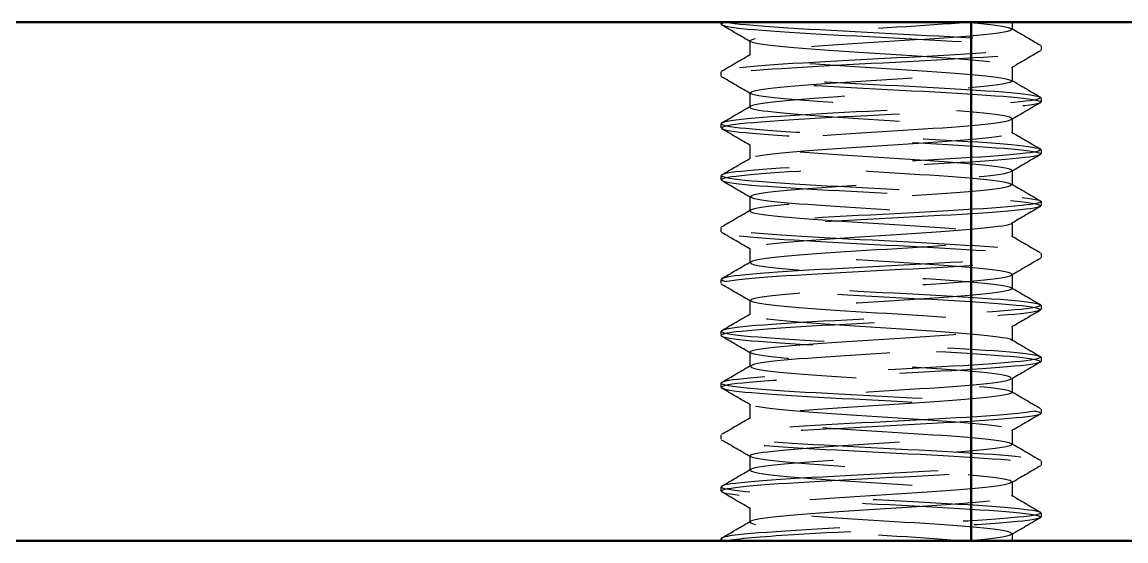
# Model space of a CAD drawing. Header units: millimetres. Extents: x 0 to 420, y 0 to 297.
# Drawn here: x 54.25 to 64.89, y 79.97 to 84.97 of the extents above; entities that cross this region are included whole.
import ezdxf

# ---------------------------------------------------------------- set-up
doc = ezdxf.new("R2010")
doc.units = ezdxf.units.MM
doc.header["$LTSCALE"] = 0.75
doc.linetypes.add('HIDDEN2', pattern=[4.7625, 3.175, -1.5875])
doc.layers.add('Hidden', color=7, linetype='HIDDEN2', lineweight=25)
doc.layers.add('Visible', color=7, linetype='Continuous', lineweight=50)

msp = doc.modelspace()

# ---------------------------------------------------------------- linework, layer by layer
at = {"layer": 'Hidden'}
for p, q in [((60.986, 84.968), (60.986, 84.948)), ((63.793, 84.968), (63.793, 84.9)), ((61.264, 84.787), (61.264, 84.65)), ((64.072, 84.739), (64.072, 84.698)), ((63.793, 84.537), (63.793, 84.4)), ((60.986, 84.489), (60.986, 84.448)), ((61.264, 84.287), (61.264, 84.15)), ((64.072, 84.239), (64.072, 84.198)), ((60.986, 83.989), (60.986, 83.948)), ((63.793, 84.037), (63.793, 83.9)), ((61.264, 83.787), (61.264, 83.65)), ((64.072, 83.739), (64.072, 83.698)), ((60.986, 83.489), (60.986, 83.448)), ((63.793, 83.537), (63.793, 83.4)), ((61.264, 83.287), (61.264, 83.15)), ((64.072, 83.239), (64.072, 83.198)), ((63.793, 83.037), (63.793, 82.9)), ((60.986, 82.989), (60.986, 82.948)), ((61.264, 82.787), (61.264, 82.65)), ((64.072, 82.739), (64.072, 82.698)), ((60.986, 82.489), (60.986, 82.448)), ((63.793, 82.537), (63.793, 82.4)), ((61.264, 82.287), (61.264, 82.15)), ((64.072, 82.239), (64.072, 82.198)), ((60.986, 81.989), (60.986, 81.948)), ((63.793, 82.037), (63.793, 81.9)), ((61.264, 81.787), (61.264, 81.65)), ((64.072, 81.739), (64.072, 81.698)), ((63.793, 81.537), (63.793, 81.4)), ((60.986, 81.489), (60.986, 81.448)), ((61.264, 81.287), (61.264, 81.15)), ((64.072, 81.239), (64.072, 81.198)), ((63.793, 81.037), (63.793, 80.9)), ((60.986, 80.989), (60.986, 80.948)), ((61.264, 80.787), (61.264, 80.65)), ((64.072, 80.739), (64.072, 80.698)), ((60.986, 80.489), (60.986, 80.448)), ((63.793, 80.537), (63.793, 80.4)), ((61.264, 80.287), (61.264, 80.15)), ((64.072, 80.239), (64.072, 80.198)), ((63.793, 80.037), (63.793, 79.968)), ((60.986, 79.989), (60.986, 79.968))]:
    msp.add_line(p, q, dxfattribs=at)
for points, knots in [([(61.038, 84.968), (60.876, 84.936), (61.13, 84.904), (61.646, 84.871), (62.161, 84.839), (62.901, 84.806), (63.415, 84.774), (63.929, 84.742), (64.181, 84.709), (64.019, 84.677), (63.857, 84.645), (63.291, 84.612), (62.667, 84.58), (62.043, 84.548), (61.402, 84.515), (61.134, 84.483), (60.866, 84.451), (60.988, 84.418), (61.426, 84.386), (61.864, 84.354), (62.587, 84.322), (63.158, 84.289), (63.729, 84.257), (64.109, 84.225), (64.068, 84.193), (64.028, 84.16), (63.571, 84.128), (62.973, 84.096), (62.375, 84.064), (61.678, 84.032), (61.3, 83.999), (60.923, 83.967), (60.891, 83.935), (61.223, 83.903), (61.555, 83.871), (62.229, 83.839), (62.84, 83.807), (63.449, 83.774), (63.955, 83.742), (64.052, 83.71), (64.15, 83.678), (63.834, 83.646), (63.294, 83.614), (62.754, 83.582), (62.026, 83.55), (61.546, 83.518), (61.067, 83.486), (60.868, 83.454), (61.067, 83.422), (61.267, 83.39), (61.852, 83.358), (62.472, 83.326), (63.092, 83.294), (63.707, 83.262), (63.949, 83.23), (64.191, 83.198), (64.045, 83.166), (63.599, 83.134), (63.138, 83.101), (62.389, 83.068), (61.821, 83.035), (61.255, 83.002), (60.91, 82.969), (61.002, 82.936), (61.093, 82.903), (61.611, 82.871), (62.235, 82.838), (62.845, 82.806), (63.514, 82.774), (63.841, 82.742), (64.174, 82.709), (64.128, 82.677), (63.733, 82.644), (63.338, 82.611), (62.622, 82.579), (62.026, 82.546), (61.43, 82.514), (60.995, 82.481), (60.986, 82.449), (60.977, 82.416), (61.393, 82.384), (61.981, 82.352), (62.568, 82.319), (63.285, 82.287), (63.695, 82.254), (64.105, 82.222), (64.182, 82.19), (63.879, 82.158), (63.577, 82.125), (62.918, 82.093), (62.299, 82.061), (61.682, 82.029), (61.148, 81.996), (61.019, 81.964), (60.89, 81.932), (61.174, 81.9), (61.7, 81.868), (62.225, 81.836), (62.956, 81.804), (63.454, 81.772), (63.951, 81.739), (64.183, 81.707), (64.011, 81.675), (63.839, 81.643), (63.275, 81.611), (62.657, 81.579), (62.041, 81.547), (61.411, 81.516), (61.141, 81.484), (60.863, 81.451), (60.987, 81.418), (61.436, 81.385), (61.884, 81.353), (62.621, 81.32), (63.193, 81.287), (63.762, 81.255), (64.127, 81.222), (64.064, 81.19), (64.001, 81.157), (63.518, 81.125), (62.909, 81.093), (62.302, 81.06), (61.613, 81.028), (61.258, 80.996), (60.904, 80.964), (60.906, 80.931), (61.264, 80.899), (61.62, 80.867), (62.305, 80.835), (62.908, 80.803), (63.509, 80.771), (63.989, 80.739), (64.061, 80.707), (64.135, 80.674), (63.774, 80.641), (63.203, 80.609), (62.636, 80.576), (61.903, 80.544), (61.452, 80.511), (61.004, 80.479), (60.865, 80.447), (61.118, 80.415), (61.369, 80.383), (61.991, 80.35), (62.612, 80.318), (63.244, 80.286), (63.83, 80.253), (64.009, 80.22), (64.185, 80.188), (63.954, 80.156), (63.456, 80.124), (62.954, 80.092), (62.213, 80.059), (61.686, 80.027), (61.371, 80.007), (61.135, 79.988), (61.038, 79.968)], [13.875934, 13.875934, 13.875934, 13.875934, 15.098656, 15.098656, 15.098656, 16.320212, 16.320212, 16.320212, 17.540627, 17.540627, 17.540627, 18.759927, 18.759927, 18.759927, 19.978139, 19.978139, 19.978139, 21.195288, 21.195288, 21.195288, 22.411399, 22.411399, 22.411399, 23.626498, 23.626498, 23.626498, 24.840609, 24.840609, 24.840609, 26.053758, 26.053758, 26.053758, 27.26597, 27.26597, 27.26597, 28.477267, 28.477267, 28.477267, 29.687675, 29.687675, 29.687675, 30.897218, 30.897218, 30.897218, 32.10592, 32.10592, 32.10592, 33.313804, 33.313804, 33.313804, 34.520894, 34.520894, 34.520894, 35.727213, 35.727213, 35.727213, 36.932784, 36.932784, 36.932784, 38.175753, 38.175753, 38.175753, 39.413974, 39.413974, 39.413974, 40.649238, 40.649238, 40.649238, 41.857464, 41.857464, 41.857464, 43.08722, 43.08722, 43.08722, 44.314363, 44.314363, 44.314363, 45.539005, 45.539005, 45.539005, 46.761252, 46.761252, 46.761252, 47.981213, 47.981213, 47.981213, 49.19899, 49.19899, 49.19899, 50.414686, 50.414686, 50.414686, 51.628402, 51.628402, 51.628402, 52.840237, 52.840237, 52.840237, 54.050289, 54.050289, 54.050289, 55.258652, 55.258652, 55.258652, 56.465423, 56.465423, 56.465423, 57.666633, 57.666633, 57.666633, 58.903767, 58.903767, 58.903767, 60.135185, 60.135185, 60.135185, 61.361347, 61.361347, 61.361347, 62.582692, 62.582692, 62.582692, 63.799643, 63.799643, 63.799643, 65.012609, 65.012609, 65.012609, 66.221984, 66.221984, 66.221984, 67.42815, 67.42815, 67.42815, 68.663005, 68.663005, 68.663005, 69.88722, 69.88722, 69.88722, 71.10254, 71.10254, 71.10254, 72.310585, 72.310585, 72.310585, 73.541054, 73.541054, 73.541054, 74.753275, 74.753275, 74.753275, 75.975721, 75.975721, 75.975721, 76.707787, 76.707787, 76.707787, 76.707787]), ([(61.038, 84.968), (61.2, 84.936), (61.768, 84.904), (62.395, 84.871), (63.021, 84.839), (63.662, 84.806), (63.927, 84.774), (64.192, 84.742), (64.064, 84.709), (63.621, 84.677), (63.178, 84.645), (62.451, 84.612), (61.881, 84.58), (61.313, 84.548), (60.94, 84.515), (60.991, 84.483), (61.041, 84.451), (61.509, 84.418), (62.112, 84.386), (62.714, 84.354), (63.41, 84.322), (63.777, 84.289), (64.144, 84.257), (64.159, 84.225), (63.813, 84.193), (63.467, 84.16), (62.784, 84.128), (62.176, 84.096), (61.569, 84.064), (61.077, 84.032), (60.998, 83.999), (60.919, 83.967), (61.257, 83.935), (61.808, 83.903), (62.359, 83.871), (63.086, 83.839), (63.552, 83.807), (64.018, 83.774), (64.192, 83.742), (63.97, 83.71), (63.748, 83.678), (63.145, 83.646), (62.523, 83.614), (61.901, 83.582), (61.302, 83.55), (61.084, 83.518), (60.866, 83.486), (61.043, 83.454), (61.51, 83.422), (61.976, 83.39), (62.7, 83.358), (63.249, 83.326), (63.798, 83.294), (64.135, 83.262), (64.06, 83.23), (63.985, 83.198), (63.503, 83.166), (62.901, 83.134), (62.281, 83.101), (61.577, 83.068), (61.231, 83.035), (60.886, 83.002), (60.922, 82.969), (61.316, 82.936), (61.709, 82.903), (62.429, 82.871), (63.03, 82.838), (63.618, 82.806), (64.051, 82.774), (64.071, 82.742), (64.091, 82.709), (63.679, 82.677), (63.09, 82.644), (62.502, 82.611), (61.779, 82.579), (61.365, 82.546), (60.951, 82.514), (60.874, 82.481), (61.181, 82.449), (61.487, 82.416), (62.154, 82.384), (62.774, 82.352), (63.394, 82.319), (63.924, 82.287), (64.044, 82.254), (64.162, 82.222), (63.863, 82.19), (63.327, 82.158), (62.792, 82.125), (62.058, 82.093), (61.568, 82.061), (61.08, 82.029), (60.868, 81.996), (61.061, 81.964), (61.254, 81.932), (61.837, 81.9), (62.46, 81.868), (63.082, 81.836), (63.701, 81.804), (63.947, 81.772), (64.192, 81.739), (64.047, 81.707), (63.6, 81.675), (63.153, 81.643), (62.434, 81.611), (61.872, 81.579), (61.313, 81.547), (60.946, 81.516), (60.989, 81.484), (61.034, 81.451), (61.512, 81.418), (62.126, 81.385), (62.737, 81.353), (63.44, 81.32), (63.799, 81.287), (64.157, 81.255), (64.15, 81.222), (63.782, 81.19), (63.416, 81.157), (62.717, 81.125), (62.112, 81.093), (61.509, 81.06), (61.041, 81.028), (60.991, 80.996), (60.94, 80.964), (61.309, 80.931), (61.874, 80.899), (62.437, 80.867), (63.158, 80.835), (63.604, 80.803), (64.049, 80.771), (64.191, 80.739), (63.946, 80.707), (63.695, 80.674), (63.054, 80.641), (62.42, 80.609), (61.792, 80.576), (61.216, 80.544), (61.044, 80.511), (60.874, 80.479), (61.113, 80.447), (61.618, 80.415), (62.119, 80.383), (62.849, 80.35), (63.37, 80.318), (63.9, 80.286), (64.177, 80.253), (64.029, 80.22), (63.883, 80.188), (63.336, 80.156), (62.717, 80.124), (62.093, 80.092), (61.439, 80.059), (61.153, 80.027), (60.983, 80.007), (60.941, 79.988), (61.038, 79.968)], [14.3984, 14.3984, 14.3984, 14.3984, 15.621123, 15.621123, 15.621123, 16.842678, 16.842678, 16.842678, 18.063093, 18.063093, 18.063093, 19.282394, 19.282394, 19.282394, 20.500605, 20.500605, 20.500605, 21.717754, 21.717754, 21.717754, 22.933865, 22.933865, 22.933865, 24.148964, 24.148964, 24.148964, 25.363076, 25.363076, 25.363076, 26.576225, 26.576225, 26.576225, 27.788436, 27.788436, 27.788436, 28.999734, 28.999734, 28.999734, 30.210142, 30.210142, 30.210142, 31.419685, 31.419685, 31.419685, 32.628386, 32.628386, 32.628386, 33.83627, 33.83627, 33.83627, 35.04336, 35.04336, 35.04336, 36.249679, 36.249679, 36.249679, 37.455251, 37.455251, 37.455251, 38.69822, 38.69822, 38.69822, 39.93644, 39.93644, 39.93644, 41.171705, 41.171705, 41.171705, 42.379931, 42.379931, 42.379931, 43.609686, 43.609686, 43.609686, 44.83683, 44.83683, 44.83683, 46.061471, 46.061471, 46.061471, 47.283719, 47.283719, 47.283719, 48.503679, 48.503679, 48.503679, 49.721456, 49.721456, 49.721456, 50.937152, 50.937152, 50.937152, 52.150869, 52.150869, 52.150869, 53.362704, 53.362704, 53.362704, 54.572755, 54.572755, 54.572755, 55.781119, 55.781119, 55.781119, 56.987889, 56.987889, 56.987889, 58.189099, 58.189099, 58.189099, 59.426233, 59.426233, 59.426233, 60.657651, 60.657651, 60.657651, 61.883813, 61.883813, 61.883813, 63.105158, 63.105158, 63.105158, 64.32211, 64.32211, 64.32211, 65.535076, 65.535076, 65.535076, 66.74445, 66.74445, 66.74445, 67.950616, 67.950616, 67.950616, 69.185472, 69.185472, 69.185472, 70.409687, 70.409687, 70.409687, 71.625007, 71.625007, 71.625007, 72.833051, 72.833051, 72.833051, 74.06352, 74.06352, 74.06352, 75.275742, 75.275742, 75.275742, 76.498187, 76.498187, 76.498187, 77.230253, 77.230253, 77.230253, 77.230253]), ([(63.354, 79.968), (63.764, 80.003), (63.904, 80.037), (63.68, 80.071), (63.457, 80.105), (62.89, 80.139), (62.354, 80.173), (61.819, 80.207), (61.359, 80.241), (61.278, 80.275), (61.198, 80.309), (61.502, 80.343), (61.991, 80.377), (62.479, 80.411), (63.111, 80.445), (63.471, 80.479), (63.83, 80.513), (63.889, 80.547), (63.607, 80.581), (63.326, 80.614), (62.729, 80.648), (62.208, 80.682), (61.688, 80.716), (61.285, 80.75), (61.265, 80.784), (61.245, 80.818), (61.607, 80.852), (62.115, 80.885), (62.623, 80.919), (63.234, 80.953), (63.551, 80.987), (63.867, 81.021), (63.862, 81.054), (63.54, 81.088), (63.218, 81.122), (62.604, 81.156), (62.1, 81.189), (61.596, 81.223), (61.24, 81.257), (61.265, 81.291), (61.29, 81.324), (61.693, 81.358), (62.212, 81.392), (62.73, 81.425), (63.322, 81.459), (63.604, 81.493), (63.885, 81.526), (63.834, 81.56), (63.484, 81.594), (63.118, 81.629), (62.455, 81.664), (61.957, 81.699), (61.465, 81.734), (61.178, 81.769), (61.291, 81.803), (61.403, 81.838), (61.904, 81.873), (62.453, 81.907), (63, 81.942), (63.548, 81.976), (63.725, 82.011), (63.902, 82.045), (63.696, 82.08), (63.245, 82.114), (62.802, 82.148), (62.161, 82.182), (61.741, 82.215), (61.315, 82.25), (61.152, 82.284), (61.361, 82.318), (61.569, 82.352), (62.13, 82.387), (62.67, 82.421), (63.209, 82.455), (63.681, 82.489), (63.774, 82.523), (63.867, 82.557), (63.574, 82.591), (63.089, 82.625), (62.605, 82.659), (61.97, 82.693), (61.602, 82.727), (61.235, 82.761), (61.165, 82.795), (61.438, 82.829), (61.71, 82.863), (62.301, 82.897), (62.824, 82.931), (63.346, 82.964), (63.758, 82.998), (63.791, 83.032), (63.823, 83.066), (63.475, 83.1), (62.973, 83.133), (62.471, 83.167), (61.857, 83.201), (61.529, 83.234), (61.201, 83.268), (61.186, 83.302), (61.492, 83.335), (61.808, 83.37), (62.44, 83.405), (62.959, 83.44), (63.475, 83.474), (63.832, 83.509), (63.789, 83.543), (63.748, 83.577), (63.33, 83.61), (62.808, 83.644), (62.278, 83.678), (61.684, 83.713), (61.422, 83.747), (61.16, 83.781), (61.249, 83.815), (61.629, 83.849), (62.008, 83.883), (62.644, 83.917), (63.121, 83.951), (63.595, 83.984), (63.872, 84.018), (63.77, 84.052), (63.668, 84.086), (63.199, 84.12), (62.667, 84.153), (62.119, 84.188), (61.551, 84.223), (61.351, 84.257), (61.15, 84.292), (61.334, 84.327), (61.778, 84.361), (62.213, 84.395), (62.86, 84.429), (63.292, 84.463), (63.72, 84.497), (63.901, 84.531), (63.716, 84.565), (63.526, 84.6), (62.967, 84.634), (62.418, 84.669), (61.88, 84.703), (61.398, 84.737), (61.29, 84.771), (61.18, 84.806), (61.468, 84.84), (61.959, 84.875), (62.402, 84.906), (62.977, 84.937), (63.354, 84.968)], [-62.831853, -62.831853, -62.831853, -62.831853, -61.546745, -61.546745, -61.546745, -60.262925, -60.262925, -60.262925, -58.980363, -58.980363, -58.980363, -57.699029, -57.699029, -57.699029, -56.418892, -56.418892, -56.418892, -55.139922, -55.139922, -55.139922, -53.862092, -53.862092, -53.862092, -52.58537, -52.58537, -52.58537, -51.309728, -51.309728, -51.309728, -50.035138, -50.035138, -50.035138, -48.761571, -48.761571, -48.761571, -47.488999, -47.488999, -47.488999, -46.217393, -46.217393, -46.217393, -44.946726, -44.946726, -44.946726, -43.676971, -43.676971, -43.676971, -42.4081, -42.4081, -42.4081, -41.082847, -41.082847, -41.082847, -39.774673, -39.774673, -39.774673, -38.470038, -38.470038, -38.470038, -37.168799, -37.168799, -37.168799, -35.870816, -35.870816, -35.870816, -34.59571, -34.59571, -34.59571, -33.303788, -33.303788, -33.303788, -32.014722, -32.014722, -32.014722, -30.728387, -30.728387, -30.728387, -29.444656, -29.444656, -29.444656, -28.163408, -28.163408, -28.163408, -26.884522, -26.884522, -26.884522, -25.607879, -25.607879, -25.607879, -24.333366, -24.333366, -24.333366, -23.060866, -23.060866, -23.060866, -21.790269, -21.790269, -21.790269, -20.521464, -20.521464, -20.521464, -19.2134, -19.2134, -19.2134, -17.912271, -17.912271, -17.912271, -16.641679, -16.641679, -16.641679, -15.352658, -15.352658, -15.352658, -14.068973, -14.068973, -14.068973, -12.790133, -12.790133, -12.790133, -11.515664, -11.515664, -11.515664, -10.24511, -10.24511, -10.24511, -8.937218, -8.937218, -8.937218, -7.629671, -7.629671, -7.629671, -6.346354, -6.346354, -6.346354, -5.072199, -5.072199, -5.072199, -3.765408, -3.765408, -3.765408, -2.482862, -2.482862, -2.482862, -1.178357, -1.178357, -1.178357, 0, 0, 0, 0]), ([(63.354, 84.968), (63.764, 84.934), (63.904, 84.9), (63.68, 84.866), (63.457, 84.832), (62.89, 84.798), (62.354, 84.764), (61.819, 84.73), (61.359, 84.696), (61.278, 84.662), (61.198, 84.628), (61.502, 84.594), (61.991, 84.56), (62.479, 84.526), (63.111, 84.492), (63.471, 84.458), (63.83, 84.424), (63.889, 84.39), (63.607, 84.356), (63.326, 84.322), (62.729, 84.289), (62.208, 84.255), (61.688, 84.221), (61.285, 84.187), (61.265, 84.153), (61.245, 84.119), (61.607, 84.085), (62.115, 84.052), (62.623, 84.018), (63.234, 83.984), (63.551, 83.95), (63.867, 83.916), (63.862, 83.883), (63.54, 83.849), (63.218, 83.815), (62.604, 83.781), (62.1, 83.748), (61.596, 83.714), (61.24, 83.68), (61.265, 83.646), (61.29, 83.613), (61.693, 83.579), (62.212, 83.545), (62.73, 83.512), (63.322, 83.478), (63.604, 83.444), (63.885, 83.411), (63.834, 83.377), (63.484, 83.343), (63.118, 83.308), (62.455, 83.273), (61.957, 83.238), (61.465, 83.203), (61.178, 83.168), (61.291, 83.134), (61.403, 83.099), (61.904, 83.064), (62.453, 83.03), (63, 82.995), (63.548, 82.961), (63.725, 82.926), (63.902, 82.892), (63.696, 82.857), (63.245, 82.823), (62.802, 82.789), (62.161, 82.755), (61.741, 82.722), (61.315, 82.687), (61.152, 82.653), (61.361, 82.619), (61.569, 82.585), (62.13, 82.55), (62.67, 82.516), (63.209, 82.482), (63.681, 82.448), (63.774, 82.414), (63.867, 82.38), (63.574, 82.346), (63.089, 82.312), (62.605, 82.278), (61.97, 82.244), (61.602, 82.21), (61.235, 82.176), (61.165, 82.142), (61.438, 82.108), (61.71, 82.074), (62.301, 82.04), (62.824, 82.006), (63.346, 81.972), (63.758, 81.939), (63.791, 81.905), (63.823, 81.871), (63.475, 81.837), (62.973, 81.804), (62.471, 81.77), (61.857, 81.736), (61.529, 81.703), (61.201, 81.669), (61.186, 81.635), (61.492, 81.602), (61.808, 81.567), (62.44, 81.532), (62.959, 81.497), (63.475, 81.463), (63.832, 81.428), (63.789, 81.394), (63.748, 81.36), (63.33, 81.327), (62.808, 81.293), (62.278, 81.259), (61.684, 81.224), (61.422, 81.19), (61.16, 81.156), (61.249, 81.122), (61.629, 81.088), (62.008, 81.054), (62.644, 81.02), (63.121, 80.986), (63.595, 80.952), (63.872, 80.919), (63.77, 80.885), (63.668, 80.851), (63.199, 80.817), (62.667, 80.784), (62.119, 80.749), (61.551, 80.714), (61.351, 80.68), (61.15, 80.645), (61.334, 80.61), (61.778, 80.576), (62.213, 80.542), (62.86, 80.508), (63.292, 80.474), (63.72, 80.44), (63.901, 80.406), (63.716, 80.372), (63.526, 80.337), (62.967, 80.303), (62.418, 80.268), (61.88, 80.234), (61.398, 80.2), (61.29, 80.166), (61.18, 80.131), (61.468, 80.097), (61.959, 80.062), (62.402, 80.031), (62.977, 80), (63.354, 79.968)], [2.020572, 2.020572, 2.020572, 2.020572, 3.305681, 3.305681, 3.305681, 4.5895, 4.5895, 4.5895, 5.872062, 5.872062, 5.872062, 7.153397, 7.153397, 7.153397, 8.433534, 8.433534, 8.433534, 9.712503, 9.712503, 9.712503, 10.990334, 10.990334, 10.990334, 12.267056, 12.267056, 12.267056, 13.542697, 13.542697, 13.542697, 14.817288, 14.817288, 14.817288, 16.090855, 16.090855, 16.090855, 17.363427, 17.363427, 17.363427, 18.635033, 18.635033, 18.635033, 19.905699, 19.905699, 19.905699, 21.175454, 21.175454, 21.175454, 22.444326, 22.444326, 22.444326, 23.769579, 23.769579, 23.769579, 25.077753, 25.077753, 25.077753, 26.382387, 26.382387, 26.382387, 27.683626, 27.683626, 27.683626, 28.981609, 28.981609, 28.981609, 30.256716, 30.256716, 30.256716, 31.548638, 31.548638, 31.548638, 32.837703, 32.837703, 32.837703, 34.124039, 34.124039, 34.124039, 35.407769, 35.407769, 35.407769, 36.689018, 36.689018, 36.689018, 37.967904, 37.967904, 37.967904, 39.244546, 39.244546, 39.244546, 40.51906, 40.51906, 40.51906, 41.791559, 41.791559, 41.791559, 43.062156, 43.062156, 43.062156, 44.330962, 44.330962, 44.330962, 45.639026, 45.639026, 45.639026, 46.940154, 46.940154, 46.940154, 48.210746, 48.210746, 48.210746, 49.499767, 49.499767, 49.499767, 50.783452, 50.783452, 50.783452, 52.062293, 52.062293, 52.062293, 53.336762, 53.336762, 53.336762, 54.607316, 54.607316, 54.607316, 55.915208, 55.915208, 55.915208, 57.222755, 57.222755, 57.222755, 58.506072, 58.506072, 58.506072, 59.780226, 59.780226, 59.780226, 61.087017, 61.087017, 61.087017, 62.369563, 62.369563, 62.369563, 63.674068, 63.674068, 63.674068, 64.852426, 64.852426, 64.852426, 64.852426])]:
    msp.add_open_spline(points, degree=3, knots=knots, dxfattribs=at)
for points in [[(61.272, 84.778), (61.178, 84.832), (61.085, 84.887), (60.992, 84.941)], [(63.786, 84.909), (63.879, 84.855), (63.972, 84.8), (64.065, 84.746)], [(60.992, 84.496), (61.085, 84.55), (61.178, 84.605), (61.272, 84.659)], [(64.065, 84.691), (63.972, 84.637), (63.879, 84.582), (63.786, 84.528)], [(61.272, 84.278), (61.178, 84.332), (61.085, 84.387), (60.992, 84.441)], [(63.786, 84.409), (63.879, 84.355), (63.972, 84.3), (64.065, 84.246)], [(64.065, 84.191), (63.972, 84.137), (63.879, 84.082), (63.786, 84.028)], [(60.992, 83.996), (61.085, 84.05), (61.178, 84.105), (61.272, 84.159)], [(61.272, 83.778), (61.178, 83.832), (61.085, 83.887), (60.992, 83.941)], [(63.786, 83.909), (63.879, 83.855), (63.972, 83.8), (64.065, 83.746)], [(60.992, 83.496), (61.085, 83.55), (61.178, 83.605), (61.272, 83.659)], [(64.065, 83.691), (63.972, 83.637), (63.879, 83.582), (63.786, 83.528)], [(61.272, 83.278), (61.178, 83.332), (61.085, 83.387), (60.992, 83.441)], [(63.786, 83.409), (63.879, 83.355), (63.972, 83.3), (64.065, 83.246)], [(60.992, 82.996), (61.085, 83.05), (61.178, 83.105), (61.272, 83.159)], [(64.065, 83.191), (63.972, 83.137), (63.879, 83.082), (63.786, 83.028)], [(61.272, 82.778), (61.178, 82.832), (61.085, 82.887), (60.992, 82.941)], [(63.786, 82.909), (63.879, 82.855), (63.972, 82.8), (64.065, 82.746)], [(60.992, 82.496), (61.085, 82.55), (61.178, 82.605), (61.272, 82.659)], [(64.065, 82.691), (63.972, 82.637), (63.879, 82.582), (63.786, 82.528)], [(61.272, 82.278), (61.178, 82.332), (61.085, 82.387), (60.992, 82.441)], [(63.786, 82.409), (63.879, 82.355), (63.972, 82.3), (64.065, 82.246)], [(64.065, 82.191), (63.972, 82.137), (63.879, 82.082), (63.786, 82.028)], [(60.992, 81.996), (61.085, 82.05), (61.178, 82.105), (61.272, 82.159)], [(61.272, 81.778), (61.178, 81.832), (61.085, 81.887), (60.992, 81.941)], [(63.786, 81.909), (63.879, 81.855), (63.972, 81.8), (64.065, 81.746)], [(60.992, 81.496), (61.085, 81.55), (61.178, 81.605), (61.272, 81.659)], [(64.065, 81.691), (63.972, 81.637), (63.879, 81.582), (63.786, 81.528)], [(61.272, 81.278), (61.178, 81.332), (61.085, 81.387), (60.992, 81.441)], [(63.786, 81.409), (63.879, 81.355), (63.972, 81.3), (64.065, 81.246)], [(60.992, 80.996), (61.085, 81.05), (61.178, 81.105), (61.272, 81.159)], [(64.065, 81.191), (63.972, 81.137), (63.879, 81.082), (63.786, 81.028)], [(61.272, 80.778), (61.178, 80.832), (61.085, 80.887), (60.992, 80.941)], [(63.786, 80.909), (63.879, 80.855), (63.972, 80.8), (64.065, 80.746)], [(64.065, 80.691), (63.972, 80.637), (63.879, 80.582), (63.786, 80.528)], [(60.992, 80.496), (61.085, 80.55), (61.178, 80.605), (61.272, 80.659)], [(61.272, 80.278), (61.178, 80.332), (61.085, 80.387), (60.992, 80.441)], [(63.786, 80.409), (63.879, 80.355), (63.972, 80.3), (64.065, 80.246)], [(60.992, 79.996), (61.085, 80.05), (61.178, 80.105), (61.272, 80.159)], [(64.065, 80.191), (63.972, 80.137), (63.879, 80.082), (63.786, 80.028)]]:
    msp.add_open_spline(points, degree=3, dxfattribs=at)
at = {"layer": 'Visible'}
for p, q in [((43.399, 84.968), (63.399, 84.968)), ((63.399, 84.968), (63.399, 79.968)), ((63.399, 84.968), (69.399, 84.968)), ((63.399, 79.968), (43.399, 79.968)), ((69.399, 79.968), (63.399, 79.968))]:
    msp.add_line(p, q, dxfattribs=at)

doc.saveas('drawing.dxf')
